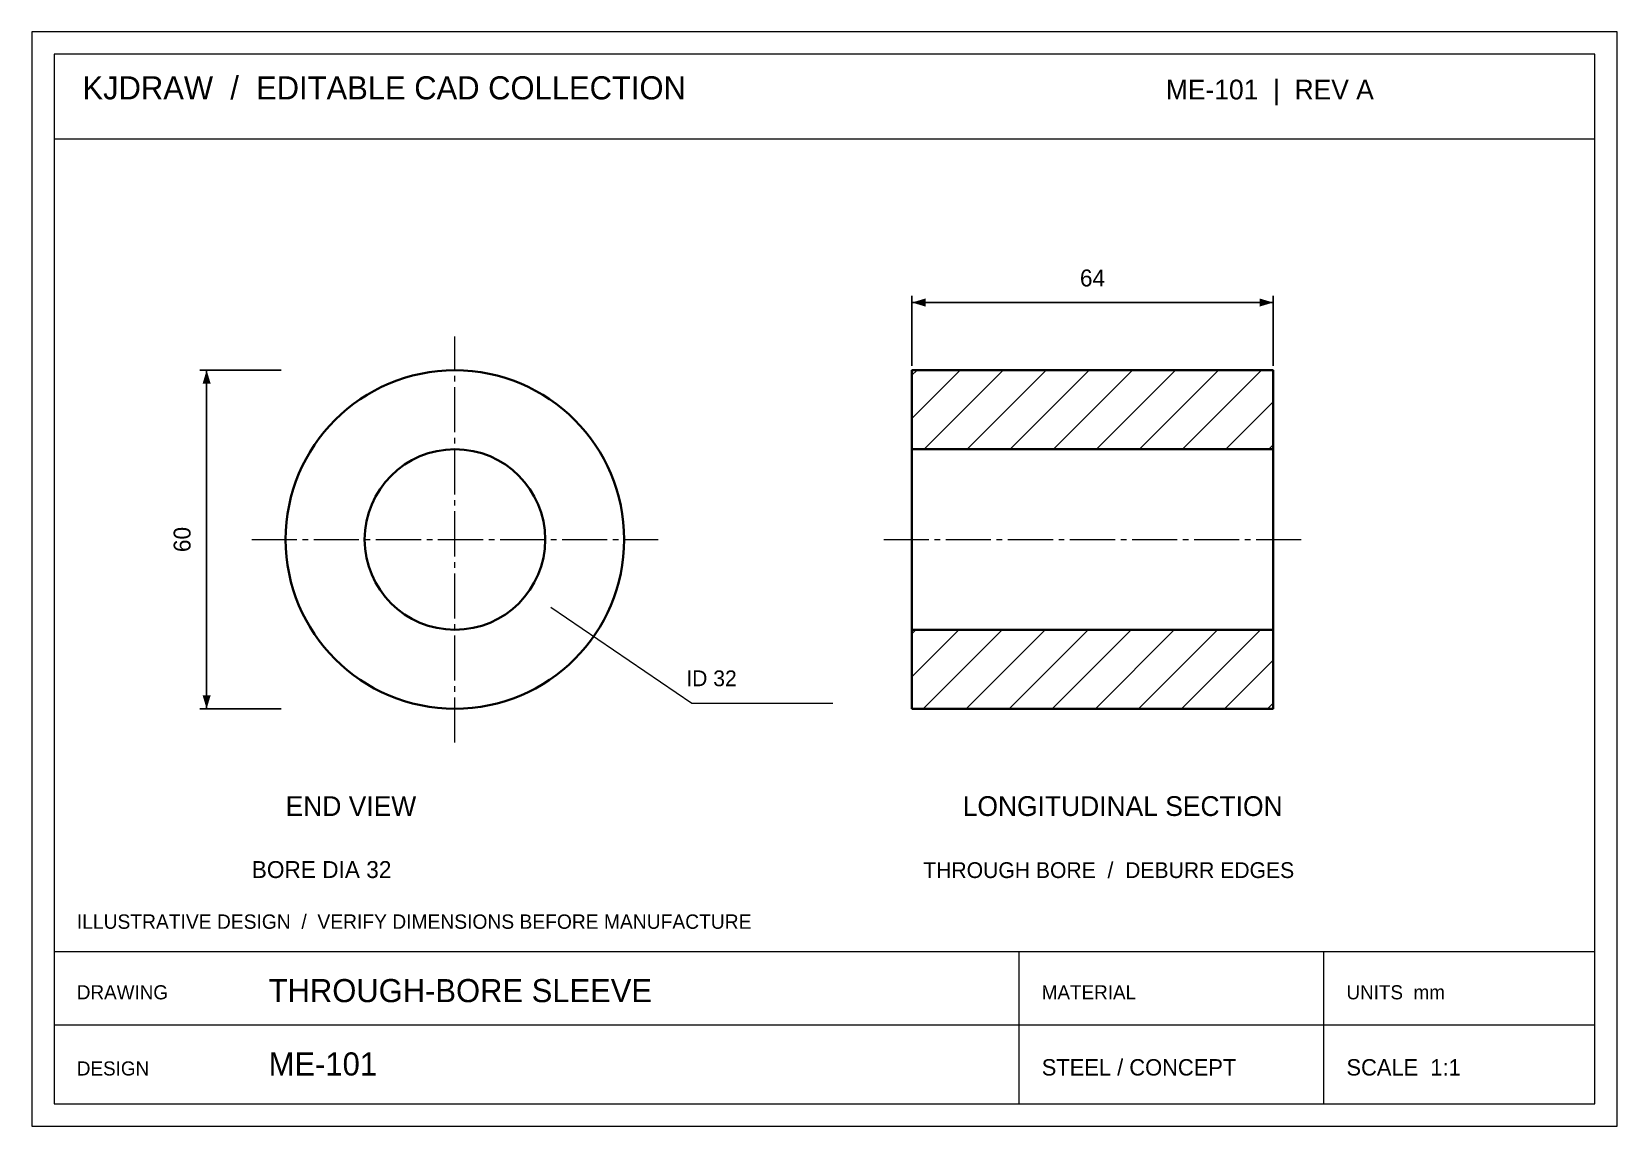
# Model space of a CAD drawing. Header units: millimetres. Extents: x 8 to 289, y 8 to 202.
import ezdxf
from ezdxf.enums import TextEntityAlignment as Align

# ---------------------------------------------------------------- set-up
doc = ezdxf.new("R2010")
doc.units = ezdxf.units.MM
doc.linetypes.add('CENTER', pattern=[11, 8, -1, 1, -1])
doc.layers.get('0').update_dxf_attribs({"linetype": 'CONTINUOUS'})
for name, color, linetype, lineweight in [('CENTER_LINES', 3, 'CENTER', 13), ('DIMENSIONS', 2, 'CONTINUOUS', 18), ('NOTES', 7, 'CONTINUOUS', 18), ('PART_OUTLINE', 7, 'CONTINUOUS', 35), ('SECTION_HATCH', 8, 'CONTINUOUS', 13), ('SHEET_FRAME', 8, 'CONTINUOUS', 18)]:
    doc.layers.add(name, color=color, linetype=linetype, lineweight=lineweight)
doc.styles.get("Standard").update_dxf_attribs({"font": 'sans-serif'})
doc.dimstyles.new('KJDRAW-SHOWCASE', dxfattribs={"dimtxt": 3, "dimasz": 2.4, "dimexe": 1.2, "dimexo": 0.8, "dimtad": 0, "dimtih": 1, "dimtoh": 1, "dimdec": 0, "dimzin": 0, "dimdsep": 46, "dimcen": 2.5, "dimadec": 0, "dimazin": 0, "dimtfac": 1, "dimtdec": 4, "dimtofl": 0, "dimtmove": 0, "dimatfit": 3, "dimfxl": 1, "dimtolj": 1, "dimtzin": 0, "dimarcsym": 0})

# ---------------------------------------------------------------- blocks, each defined once
blk = doc.blocks.new('*D1')
for p, q in [((164, 142.8), (164, 155.2)), ((228, 142.8), (228, 155.2)), ((164, 154), (228, 154))]:
    blk.add_line(p, q)
for points in [[(164, 154), (166.4, 154.72), (166.4, 153.28)], [(228, 154), (225.6, 153.28), (225.6, 154.72)]]:
    blk.add_solid(points)
blk.add_text('64', height=3).set_placement((196, 155.95), align=Align.BOTTOM_CENTER)
blk = doc.blocks.new('*D2')
for p, q in [((52.2, 142), (37.8, 142)), ((39, 82), (39, 142)), ((52.2, 82), (37.8, 82))]:
    blk.add_line(p, q)
for points in [[(39, 142), (39.72, 139.6), (38.28, 139.6)], [(39, 82), (38.28, 84.4), (39.72, 84.4)]]:
    blk.add_solid(points)
blk.add_text('60', height=3, rotation=90).set_placement((37.05, 112), align=Align.BOTTOM_CENTER)

msp = doc.modelspace()

# ---------------------------------------------------------------- hatches: boundary and pattern name
at = {"layer": 'SECTION_HATCH'}
h = msp.add_hatch(dxfattribs=at)
h.set_pattern_fill('ANSI31', color=256, scale=1.7, style=0)
h.paths.add_polyline_path([(164, 128), (228, 128), (228, 142), (164, 142)])
h = msp.add_hatch(dxfattribs=at)
h.set_pattern_fill('ANSI31', color=256, scale=1.7, style=0)
h.paths.add_polyline_path([(164, 82), (228, 82), (228, 96), (164, 96)])

# ---------------------------------------------------------------- linework, layer by layer
at = {"layer": 'CENTER_LINES'}
for p, q in [((83, 76), (83, 148)), ((47, 112), (119, 112)), ((159, 112), (233, 112))]:
    msp.add_line(p, q, dxfattribs=at)
at = {"layer": 'NOTES'}
for p, q in [((100, 100), (125, 83)), ((125, 83), (150, 83))]:
    msp.add_line(p, q, dxfattribs=at)
at = {"layer": 'PART_OUTLINE'}
for p, q in [((164, 128), (228, 128)), ((164, 96), (228, 96))]:
    msp.add_line(p, q, dxfattribs=at)
msp.add_lwpolyline([(164, 82), (228, 82), (228, 142), (164, 142)], close=True, dxfattribs=at)
for radius in [30, 16]:
    msp.add_circle((83, 112), radius, dxfattribs=at)
at = {"layer": 'SHEET_FRAME'}
for p, q in [((12, 183), (285, 183)), ((12, 39), (285, 39)), ((183, 12), (183, 39)), ((237, 12), (237, 39)), ((12, 26), (285, 26))]:
    msp.add_line(p, q, dxfattribs=at)
for points in [[(8, 8), (289, 8), (289, 202), (8, 202)], [(12, 12), (285, 12), (285, 198), (12, 198)]]:
    msp.add_lwpolyline(points, close=True, dxfattribs=at)

# ---------------------------------------------------------------- texts
at = {"layer": 'NOTES'}
for s, height, p in [('KJDRAW  /  EDITABLE CAD COLLECTION', 4.1, (17, 190)), ('ME-101  |  REV A', 3.5, (209, 190)), ('ID 32', 2.8, (124, 86)), ('END VIEW', 3.5, (53, 63)), ('LONGITUDINAL SECTION', 3.5, (173, 63)), ('BORE DIA 32', 3, (47, 52)), ('THROUGH BORE  /  DEBURR EDGES', 2.8, (166, 52)), ('ILLUSTRATIVE DESIGN  /  VERIFY DIMENSIONS BEFORE MANUFACTURE', 2.55, (16, 43)), ('THROUGH-BORE SLEEVE', 4.1, (50, 30)), ('DRAWING', 2.5, (16, 30.5)), ('MATERIAL', 2.5, (187, 30.5)), ('UNITS  mm', 2.5, (241, 30.5)), ('ME-101', 4.1, (50, 17)), ('STEEL / CONCEPT', 2.9, (187, 17)), ('SCALE  1:1', 2.9, (241, 17)), ('DESIGN', 2.5, (16, 17))]:
    msp.add_text(s, height=height, dxfattribs=at).set_placement(p)

# ---------------------------------------------------------------- dimensions: what is measured, and where the dimension line sits
at = {"layer": 'DIMENSIONS'}
for p1, p2, distance, picture, middle in [((164, 142), (228, 142), 12, '*D1', (196, 155.95)), ((53, 82), (53, 142), 14, '*D2', (37.05, 112))]:
    dim = msp.add_aligned_dim(p1=p1, p2=p2, distance=distance, dimstyle='KJDRAW-SHOWCASE', override={"dimscale": 1, "dimtxt": 3, "dimasz": 2.4, "dimexe": 1.2, "dimexo": 0.8, "dimdec": 0, "dimlfac": 1, "dimzin": 8, "dimdsep": 46, "dimlunit": 2}, dxfattribs=at)
    dim.commit()
    dim.dimension.update_dxf_attribs({"geometry": picture, "text_midpoint": middle})

doc.saveas('drawing.dxf')
